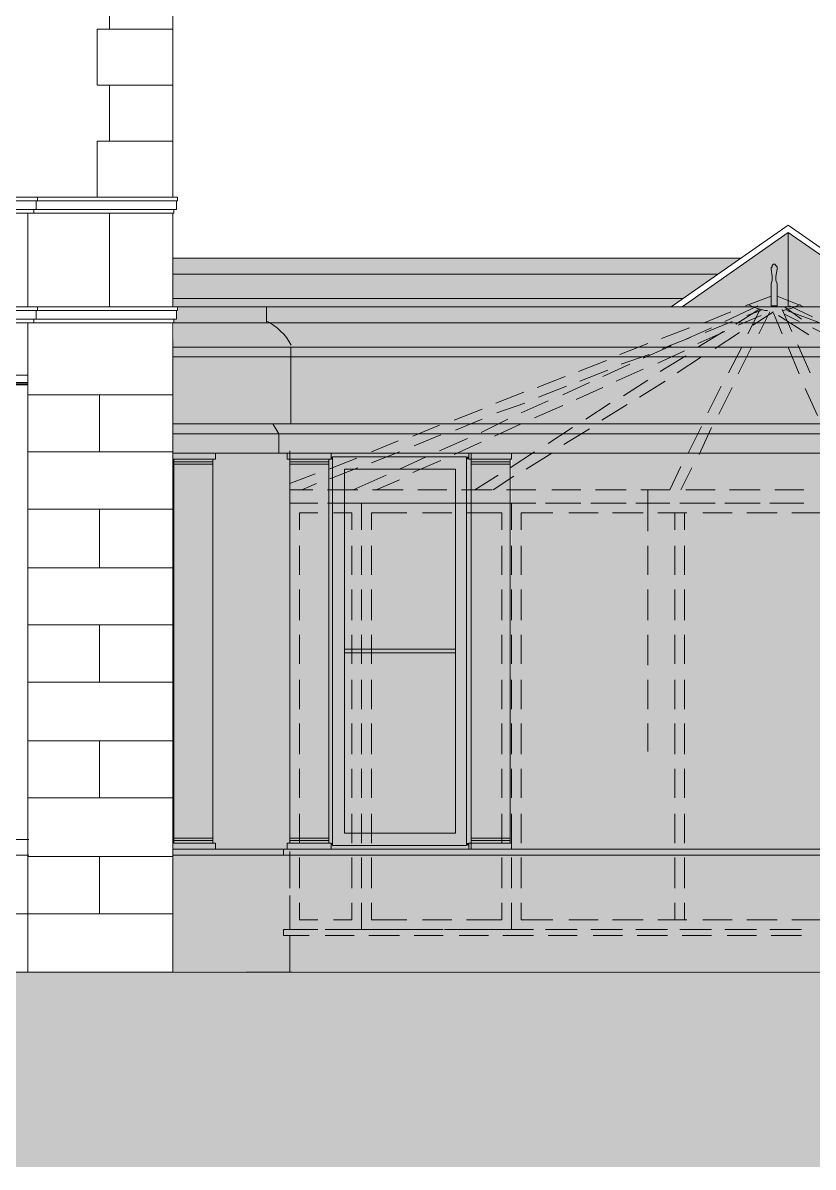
# Model space of a CAD drawing. Header units: millimetres. Extents: x -5841 to 140562, y 1006 to 102310.
# Drawn here: x 51541 to 55586, y 82132 to 87990 of the extents above; entities that cross this region are included whole.
import ezdxf

# ---------------------------------------------------------------- set-up
doc = ezdxf.new("R2010")
doc.units = ezdxf.units.MM
doc.header["$LTSCALE"] = 10
doc.layers.add('PDF17_0', color=7, linetype='Continuous')
doc.layers.add('PDF17_KD - WALL - LOADBEARING', color=252, linetype='Continuous', true_color=0x939598)

msp = doc.modelspace()

# ---------------------------------------------------------------- linework, layer by layer
at = {"layer": 'PDF17_0', "lineweight": 0}
for points in [[(52308.2, 89305.2), (52308.2, 87097.2)], [(52308.2, 88244.9), (51983.9, 88244.9), (51983.9, 87957.9)], [(51983.9, 87671), (51921.5, 87671), (51921.5, 87957.9), (52308.2, 87957.9)], [(52308.2, 87671), (51983.9, 87671), (51983.9, 87384.1)], [(51921.5, 87097.2), (51921.5, 87384.1), (52308.2, 87384.1)], [(51609.6, 87078.5), (51609.6, 87034.8)], [(51615.9, 87097.2), (51615.9, 87078.5)], [(52326.9, 87078.5), (52326.9, 87034.8)], [(52333.1, 87097.2), (52333.1, 87078.5)], [(51566, 87016.1), (51566, 86535.9)], [(51597.1, 87034.8), (51597.1, 87016.1)], [(51983.9, 87016.1), (51983.9, 86535.9)], [(52308.2, 87016.1), (52308.2, 86535.9)], [(52314.4, 87034.8), (52314.4, 87016.1)], [(54915.4, 86535.9), (55458, 86916.3), (56006.9, 86535.9)], [(55458, 86916.3), (55458, 86535.9)], [(52308.2, 86785.3), (55214.7, 86785.3)], [(52308.2, 86704.3), (55096.2, 86704.3)], [(52308.2, 86579.5), (54921.6, 86579.5)], [(51615.9, 86535.9), (51615.9, 86517.1)], [(58133.8, 86535.9), (52333.1, 86535.9)], [(39646.6, 86517.1), (39646.6, 86473.5), (52326.9, 86473.5), (52326.9, 86517.1)], [(39659.1, 86473.5), (39659.1, 86454.8), (52314.4, 86454.8), (52314.4, 86473.5)], [(51597.1, 86473.5), (51597.1, 86454.8)], [(51609.6, 86517.1), (51609.6, 86473.5)], [(51566, 86454.8), (51566, 83130.3)], [(52308.2, 86454.8), (52308.2, 83130.3)], [(58133.8, 86454.8), (52314.4, 86454.8)], [(58009, 86330), (52308.2, 86330)], [(52913.2, 85937.1), (52913.2, 86330)], [(58009, 86280.1), (52308.2, 86280.1)], [(48148, 86186.6), (51566, 86186.6)], [(51566, 86142.9), (51341.4, 86142.9)], [(51566, 86136.7), (51341.4, 86136.7)], [(51566, 86149.1), (51347.7, 86149.1)], [(52308.2, 86086.8), (51566, 86086.8)], [(51934, 86086.8), (51934, 85793.6)], [(58108.8, 85937.1), (52308.2, 85937.1)], [(58077.6, 85887.2), (52308.2, 85887.2)], [(52308.2, 85793.6), (51566, 85793.6)], [(58077.6, 85787.4), (52308.2, 85787.4)], [(53811.4, 85787.4), (53836.3, 85787.4), (53836.3, 83760.3)], [(54035.9, 83791.5), (54035.9, 85756.2)], [(52308.2, 85500.5), (51566, 85500.5)], [(52308.2, 85201.1), (51566, 85201.1)], [(52308.2, 84907.9), (51566, 84907.9)], [(52308.2, 84614.8), (51566, 84614.8)], [(52308.2, 84315.4), (51566, 84315.4)], [(52308.2, 84022.3), (51566, 84022.3)], [(51566, 83810.2), (48148, 83810.2)], [(51572.2, 83810.2), (48160.4, 83810.2)], [(51566, 83729.1), (48148, 83729.1)], [(51572.2, 83729.1), (48160.4, 83729.1)], [(52308.2, 83722.9), (51566, 83722.9)], [(52308.2, 83760.3), (59038.2, 83760.3)], [(52308.2, 83729.1), (59038.2, 83729.1)], [(52308.2, 83429.7), (39671.6, 83429.7)], [(52925.7, 83130.3), (37819.1, 83130.3), (59761.7, 83130.3)]]:
    msp.add_lwpolyline(points, dxfattribs=at)
for points in [[(40887.8, 87097.2), (39640.4, 87097.2), (52333.1, 87097.2), (39640.4, 87097.2)], [(39640.4, 87078.5), (39640.4, 87097.2), (39640.4, 87078.5), (52333.1, 87078.5)], [(39646.6, 87034.8), (39646.6, 87078.5), (39646.6, 87034.8), (52326.9, 87034.8)], [(39659.1, 87016.1), (39659.1, 87034.8), (39659.1, 87016.1), (52314.4, 87016.1)], [(52333.1, 86517.1), (39640.4, 86517.1), (39640.4, 86535.9), (52333.1, 86535.9)], [(52788.5, 86535.9), (52788.5, 86454.8)], [(52913.2, 86330), (52913.2, 85937.1)], [(52819.6, 85937.1), (52850.8, 85887.2), (52850.8, 85787.4), (52850.8, 85887.2)], [(52308.2, 85756.2), (52526.5, 85756.2), (52526.5, 85787.4), (52308.2, 85787.4)], [(52308.2, 85756.2), (52526.5, 85756.2), (52526.5, 85787.4), (52308.2, 85787.4)], [(52894.5, 85756.2), (53119, 85756.2), (53119, 85787.4), (52894.5, 85787.4)], [(52894.5, 85756.2), (53119, 85756.2), (53119, 85787.4), (52894.5, 85787.4)], [(53811.4, 83779), (53125.3, 83779), (53125.3, 85768.7), (53811.4, 85768.7)], [(53811.4, 83779), (53125.3, 83779), (53125.3, 85768.7), (53811.4, 85768.7)], [(53811.4, 83779), (53811.4, 85768.7)], [(53823.8, 85756.2), (54042.1, 85756.2), (54042.1, 85787.4), (53823.8, 85787.4)], [(53823.8, 85756.2), (54042.1, 85756.2), (54042.1, 85787.4), (53823.8, 85787.4)], [(52314.4, 85756.2), (52314.4, 83791.5)], [(52314.4, 85743.7), (52514, 85743.7), (52514, 85756.2), (52314.4, 85756.2)], [(52314.4, 85743.7), (52514, 85743.7), (52514, 85756.2), (52314.4, 85756.2)], [(52314.4, 85731.3), (52514, 85731.3), (52514, 85743.7), (52314.4, 85743.7)], [(52314.4, 85731.3), (52514, 85731.3), (52514, 85743.7), (52314.4, 85743.7)], [(52514, 85756.2), (52514, 83791.5)], [(52907, 85756.2), (52907, 83791.5)], [(52907, 85743.7), (53106.6, 85743.7), (53106.6, 85756.2), (52907, 85756.2)], [(52907, 85743.7), (53106.6, 85743.7), (53106.6, 85756.2), (52907, 85756.2)], [(52907, 85731.3), (53106.6, 85731.3), (53106.6, 85743.7), (52907, 85743.7)], [(52907, 85731.3), (53106.6, 85731.3), (53106.6, 85743.7), (52907, 85743.7)], [(53106.6, 85756.2), (53106.6, 83791.5)], [(53755.2, 83841.4), (53187.6, 83841.4), (53187.6, 85706.3), (53755.2, 85706.3)], [(53755.2, 83841.4), (53187.6, 83841.4), (53187.6, 85706.3), (53755.2, 85706.3)], [(53836.3, 85756.2), (53836.3, 83791.5)], [(53836.3, 85743.7), (54035.9, 85743.7), (54035.9, 85756.2), (53836.3, 85756.2)], [(53836.3, 85743.7), (54035.9, 85743.7), (54035.9, 85756.2), (53836.3, 85756.2)], [(53836.3, 85731.3), (54035.9, 85731.3), (54035.9, 85743.7), (53836.3, 85743.7)], [(53836.3, 85731.3), (54035.9, 85731.3), (54035.9, 85743.7), (53836.3, 85743.7)], [(51934, 85201.1), (51934, 85500.5)], [(51934, 84614.8), (51934, 84907.9)], [(53755.2, 84783.2), (53187.6, 84783.2)], [(53755.2, 84764.5), (53187.6, 84764.5)], [(51934, 84022.3), (51934, 84315.4)], [(52308.2, 83791.5), (52526.5, 83791.5), (52526.5, 83760.3), (52308.2, 83760.3)], [(52308.2, 83791.5), (52526.5, 83791.5), (52526.5, 83760.3), (52308.2, 83760.3)], [(52314.4, 83816.4), (52514, 83816.4), (52514, 83803.9), (52314.4, 83803.9)], [(52314.4, 83816.4), (52514, 83816.4), (52514, 83803.9), (52314.4, 83803.9)], [(52314.4, 83803.9), (52514, 83803.9), (52514, 83791.5), (52314.4, 83791.5)], [(52314.4, 83803.9), (52514, 83803.9), (52514, 83791.5), (52314.4, 83791.5)], [(52894.5, 83791.5), (53119, 83791.5), (53119, 83760.3), (52894.5, 83760.3)], [(52894.5, 83791.5), (53119, 83791.5), (53119, 83760.3), (52894.5, 83760.3)], [(52907, 83816.4), (53106.6, 83816.4), (53106.6, 83803.9), (52907, 83803.9)], [(52907, 83816.4), (53106.6, 83816.4), (53106.6, 83803.9), (52907, 83803.9)], [(52907, 83803.9), (53106.6, 83803.9), (53106.6, 83791.5), (52907, 83791.5)], [(52907, 83803.9), (53106.6, 83803.9), (53106.6, 83791.5), (52907, 83791.5)], [(53823.8, 83791.5), (54042.1, 83791.5), (54042.1, 83760.3), (53823.8, 83760.3)], [(53823.8, 83791.5), (54042.1, 83791.5), (54042.1, 83760.3), (53823.8, 83760.3)], [(53836.3, 83816.4), (54035.9, 83816.4), (54035.9, 83803.9), (53836.3, 83803.9)], [(53836.3, 83816.4), (54035.9, 83816.4), (54035.9, 83803.9), (53836.3, 83803.9)], [(53836.3, 83803.9), (54035.9, 83803.9), (54035.9, 83791.5), (53836.3, 83791.5)], [(53836.3, 83803.9), (54035.9, 83803.9), (54035.9, 83791.5), (53836.3, 83791.5)], [(51934, 83429.7), (51934, 83722.9)], [(52875.8, 83760.3), (52875.8, 83729.1)]]:
    msp.add_lwpolyline(points, close=True, dxfattribs=at)
at = {"layer": 'PDF17_0', "color": 252, "lineweight": 0, "true_color": 0x939598}
for points in [[(55401.9, 86654.4), (55395.6, 86673.1), (55395.6, 86691.8), (55401.9, 86729.2), (55401.9, 86735.4), (55401.9, 86741.7), (55395.6, 86747.9), (55389.4, 86754.2), (55383.1, 86754.2), (55376.9, 86747.9), (55376.9, 86741.7), (55370.7, 86735.4), (55370.7, 86729.2), (55376.9, 86691.8), (55376.9, 86673.1), (55370.7, 86654.4), (55370.7, 86542.1), (55401.9, 86542.1)], [(52514, 85600.3), (52514, 85531.7), (52514, 85388.2), (52514, 85531.7)], [(52907, 85425.6), (52907, 85581.6)], [(53106.6, 85388.2), (53106.6, 85531.7)], [(52907, 85201.1), (52907, 85350.8)], [(52514, 85163.7), (52514, 85313.4)], [(53106.6, 85163.7), (53106.6, 85313.4)], [(53275, 85313.4), (53275, 85163.7)], [(54042.1, 85163.7), (54042.1, 85313.4)], [(52907, 84970.3), (52907, 85120)], [(52514, 84932.9), (52514, 85088.8)], [(53106.6, 84932.9), (53106.6, 85088.8)], [(53275, 85088.8), (53275, 84932.9)], [(54042.1, 84932.9), (54042.1, 85088.8)], [(52907, 84739.5), (52907, 84895.5)], [(52514, 84702.1), (52514, 84858)], [(53106.6, 84702.1), (53106.6, 84858)], [(53275, 84858), (53275, 84708.3)], [(54042.1, 84708.3), (54042.1, 84858)], [(52907, 84515), (52907, 84664.7)], [(52514, 84477.6), (52514, 84627.3)], [(53106.6, 84477.6), (53106.6, 84627.3)], [(53275, 84627.3), (53275, 84477.6)], [(54042.1, 84477.6), (54042.1, 84627.3)], [(52907, 84284.2), (52907, 84433.9)], [(52514, 84259.3), (52514, 84402.7)], [(53106.6, 84259.3), (53106.6, 84402.7)], [(53275, 84402.7), (53275, 84246.8)], [(54042.1, 84246.8), (54042.1, 84402.7)], [(52907, 84053.4), (52907, 84209.4)], [(53275, 84171.9), (53275, 84022.3)], [(54042.1, 84022.3), (54042.1, 84171.9)], [(52907, 83828.9), (52907, 83978.6)], [(53275, 83941.2), (53275, 83791.5)], [(54042.1, 83791.5), (54042.1, 83941.2)], [(52907, 83598.1), (52907, 83747.8)], [(53275, 83716.6), (53275, 83560.7)], [(54042.1, 83560.7), (54042.1, 83716.6)], [(52907, 83367.3), (52907, 83523.3)], [(53006.8, 83348.6), (52875.8, 83348.6), (52875.8, 83317.4), (52875.8, 83348.6)], [(53237.5, 83348.6), (53087.8, 83348.6)], [(53468.3, 83348.6), (53312.4, 83348.6)], [(53692.9, 83348.6), (53543.2, 83348.6)], [(53923.6, 83348.6), (53773.9, 83348.6)], [(54154.4, 83348.6), (53998.5, 83348.6)], [(54378.9, 83348.6), (54229.3, 83348.6)], [(54609.7, 83348.6), (54460, 83348.6)], [(54840.5, 83348.6), (54684.6, 83348.6)], [(55065, 83348.6), (54915.4, 83348.6)], [(55295.8, 83348.6), (55146.1, 83348.6)], [(55526.6, 83348.6), (55370.7, 83348.6)], [(52907, 83149), (52907, 83292.5)]]:
    msp.add_lwpolyline(points, close=True, dxfattribs=at)
for points in [[(55370.7, 86592), (55239.7, 86542.1)], [(55401.9, 86592), (55539.1, 86535.9)], [(55133.7, 86461), (55302.1, 86542.1)], [(55189.8, 86448.5), (55308.3, 86523.4)], [(55252.2, 86548.3), (55295.8, 86529.6), (55339.5, 86517.1), (55352, 86517.1)], [(55314.5, 86523.4), (55252.2, 86398.6)], [(55426.8, 86517.1), (55433, 86517.1), (55476.7, 86529.6), (55520.4, 86548.3)], [(55476.7, 86411.1), (55426.8, 86523.4)], [(55439.3, 86535.9), (55526.6, 86473.5)], [(55464.2, 86542.1), (55582.7, 86486)], [(55164.8, 86510.9), (55027.6, 86454.8)], [(55202.3, 86442.3), (55320.8, 86492.2)], [(55320.8, 86517.1), (55245.9, 86492.2)], [(55277.1, 86442.3), (55383.1, 86510.9)], [(55364.4, 86510.9), (55308.3, 86398.6)], [(55426.8, 86398.6), (55383.1, 86504.7)], [(55408.1, 86492.2), (55564, 86392.4)], [(55439.3, 86498.4), (55514.1, 86461)], [(55451.8, 86517.1), (55620.2, 86454.8)], [(54952.8, 86429.8), (54809.3, 86373.7)], [(54927.8, 86367.5), (55065, 86429.8)], [(54996.4, 86330), (55127.4, 86411.1)], [(54996.4, 86348.7), (55133.7, 86411.1)], [(55171.1, 86461), (55033.9, 86404.9)], [(55083.8, 86323.8), (55208.5, 86404.9)], [(55582.7, 86429.8), (55720, 86361.2)], [(54740.7, 86348.7), (54597.3, 86292.6)], [(54959, 86379.9), (54815.6, 86323.8)], [(54746.9, 86292.6), (54603.5, 86242.7)], [(54715.8, 86273.9), (54859.2, 86336.3)], [(54790.6, 86248.9), (54927.8, 86311.3)], [(54803.1, 86205.3), (54934.1, 86286.4)], [(55221, 86330), (55152.4, 86199)], [(55270.9, 86330), (55202.3, 86192.8)], [(55514.1, 86192.8), (55458, 86330)], [(55570.3, 86199), (55507.9, 86342.5)], [(54528.6, 86261.4), (54385.2, 86205.3)], [(54509.9, 86180.3), (54647.1, 86242.7)], [(54890.4, 86199), (55015.1, 86280.1)], [(54316.6, 86180.3), (54173.1, 86124.2)], [(54534.9, 86211.5), (54391.4, 86155.4)], [(54578.5, 86155.4), (54715.8, 86217.8)], [(54322.8, 86130.4), (54179.4, 86074.3)], [(54304.1, 86086.8), (54441.3, 86149.1)], [(54372.7, 86061.8), (54509.9, 86124.2)], [(54616, 86080.5), (54740.7, 86161.6)], [(54697, 86074.3), (54828, 86155.4)], [(55114.9, 86130.4), (55046.3, 85993.2)], [(55171.1, 86124.2), (55102.5, 85987)], [(55607.7, 85980.7), (55545.3, 86118)], [(54104.5, 86099.3), (53961.1, 86043.1)], [(54092, 85993.2), (54229.3, 86055.6)], [(53892.4, 86011.9), (53749, 85955.8)], [(54110.7, 86043.1), (53967.3, 85993.2)], [(54160.6, 85968.3), (54304.1, 86030.6)], [(54422.6, 85962), (54547.4, 86043.1)], [(54503.7, 85955.8), (54634.7, 86036.9)], [(53892.4, 85962), (53755.2, 85905.9)], [(53886.2, 85893.4), (54023.4, 85962)], [(53954.8, 85874.7), (54092, 85937.1)], [(53674.1, 85930.8), (53536.9, 85874.7)], [(53680.4, 85880.9), (53543.2, 85824.8)], [(54229.3, 85837.3), (54354, 85918.4)], [(54310.3, 85831), (54441.3, 85912.1)], [(55015.1, 85924.6), (54946.5, 85787.4)], [(55065, 85918.4), (55002.7, 85781.2)], [(53462.1, 85849.8), (53324.9, 85793.6)], [(53674.1, 85799.9), (53817.6, 85862.2)], [(53749, 85781.2), (53886.2, 85843.5)], [(52907, 85799.9), (52907, 85656.4), (52907, 85799.9), (52907, 85643.9)], [(53250, 85762.4), (53106.6, 85706.3)], [(53468.3, 85793.6), (53324.9, 85737.5)], [(53468.3, 85706.3), (53605.5, 85768.7)], [(54035.9, 85712.5), (54160.6, 85793.6)], [(54117, 85706.3), (54248, 85787.4)], [(53256.2, 85712.5), (53112.8, 85656.4)], [(53536.9, 85687.6), (53680.4, 85750)], [(54909.1, 85718.8), (54853, 85600.3), (54703.3, 85600.3)], [(54965.2, 85712.5), (54909.1, 85600.3)], [(53037.9, 85681.4), (52907, 85631.5)], [(53231.3, 85600.3), (53399.7, 85675.1)], [(53349.8, 85600.3), (53468.3, 85650.2)], [(53855, 85600.3), (53973.5, 85675.1)], [(53948.6, 85600.3), (54054.6, 85668.9)], [(53025.5, 85600.3), (52907, 85600.3)], [(53044.2, 85631.5), (52969.3, 85600.3)], [(53256.2, 85600.3), (53100.3, 85600.3)], [(53487, 85600.3), (53331.1, 85600.3)], [(53711.6, 85600.3), (53561.9, 85600.3)], [(53942.3, 85600.3), (53786.4, 85600.3)], [(54166.9, 85600.3), (54017.2, 85600.3)], [(54397.7, 85600.3), (54248, 85600.3)], [(54628.4, 85600.3), (54472.5, 85600.3)], [(54740.7, 85531.7), (54740.7, 85600.3), (54740.7, 85531.7), (54740.7, 85388.2)], [(55083.8, 85600.3), (54934.1, 85600.3)], [(55314.5, 85600.3), (55158.6, 85600.3)], [(55539.1, 85600.3), (55389.4, 85600.3)], [(52907, 85569.1), (52907, 85413.2)], [(53025.5, 85531.7), (52907, 85531.7)], [(52907, 85394.4), (52907, 85531.7), (53050.4, 85531.7)], [(53256.2, 85531.7), (53100.3, 85531.7)], [(53131.5, 85531.7), (53275, 85531.7), (53275, 85394.4), (53275, 85531.7), (53393.5, 85531.7)], [(53487, 85531.7), (53331.1, 85531.7)], [(53468.3, 85531.7), (53624.2, 85531.7)], [(53711.6, 85531.7), (53561.9, 85531.7)], [(53699.1, 85531.7), (53848.8, 85531.7)], [(53942.3, 85531.7), (53786.4, 85531.7)], [(53923.6, 85531.7), (54042.1, 85531.7), (54042.1, 85394.4), (54042.1, 85531.7), (54141.9, 85531.7)], [(54166.9, 85531.7), (54017.2, 85531.7)], [(54216.8, 85531.7), (54372.7, 85531.7)], [(54397.7, 85531.7), (54248, 85531.7)], [(54447.6, 85531.7), (54597.3, 85531.7)], [(54628.4, 85531.7), (54472.5, 85531.7)], [(54678.3, 85531.7), (54828, 85531.7)], [(54853, 85531.7), (54703.3, 85531.7)], [(54902.9, 85531.7), (55058.8, 85531.7)], [(55083.8, 85531.7), (54934.1, 85531.7)], [(55133.7, 85531.7), (55283.3, 85531.7)], [(55314.5, 85531.7), (55158.6, 85531.7)], [(55364.4, 85531.7), (55514.1, 85531.7)], [(55539.1, 85531.7), (55389.4, 85531.7)], [(52956.9, 85394.4), (52956.9, 85481.8), (53050.4, 85481.8)], [(53131.5, 85481.8), (53225.1, 85481.8), (53225.1, 85394.4)], [(53324.9, 85394.4), (53324.9, 85481.8), (53505.7, 85481.8)], [(53586.8, 85481.8), (53736.5, 85481.8)], [(53811.4, 85481.8), (53992.2, 85481.8), (53992.2, 85394.4)], [(54092, 85394.4), (54092, 85481.8), (54254.2, 85481.8)], [(54335.3, 85481.8), (54485, 85481.8)], [(54559.8, 85481.8), (54715.8, 85481.8)], [(54790.6, 85481.8), (54940.3, 85481.8)], [(54877.9, 85394.4), (54877.9, 85481.8)], [(54927.8, 85394.4), (54927.8, 85481.8)], [(55021.4, 85481.8), (55171.1, 85481.8)], [(55245.9, 85481.8), (55401.9, 85481.8)], [(55476.7, 85481.8), (55626.4, 85481.8)], [(52907, 85338.3), (52907, 85182.4)], [(52907, 85163.7), (52907, 85313.4)], [(52956.9, 85163.7), (52956.9, 85313.4)], [(53225.1, 85313.4), (53225.1, 85163.7)], [(53324.9, 85163.7), (53324.9, 85313.4)], [(53992.2, 85313.4), (53992.2, 85163.7)], [(54092, 85163.7), (54092, 85313.4)], [(54740.7, 85313.4), (54740.7, 85163.7)], [(54877.9, 85163.7), (54877.9, 85313.4)], [(54927.8, 85163.7), (54927.8, 85313.4)], [(52907, 85107.5), (52907, 84957.8)], [(52907, 84932.9), (52907, 85088.8)], [(52956.9, 84932.9), (52956.9, 85088.8)], [(53225.1, 85088.8), (53225.1, 84932.9)], [(53324.9, 84932.9), (53324.9, 85088.8)], [(53992.2, 85088.8), (53992.2, 84932.9)], [(54092, 84932.9), (54092, 85088.8)], [(54740.7, 85088.8), (54740.7, 84932.9)], [(54877.9, 84932.9), (54877.9, 85088.8)], [(54927.8, 84932.9), (54927.8, 85088.8)], [(52907, 84883), (52907, 84727.1)], [(52907, 84708.3), (52907, 84858)], [(52956.9, 84708.3), (52956.9, 84858)], [(53225.1, 84858), (53225.1, 84708.3)], [(53324.9, 84708.3), (53324.9, 84858)], [(53992.2, 84858), (53992.2, 84708.3)], [(54092, 84708.3), (54092, 84858)], [(54740.7, 84858), (54740.7, 84702.1)], [(54877.9, 84708.3), (54877.9, 84858)], [(54927.8, 84708.3), (54927.8, 84858)], [(52907, 84652.2), (52907, 84502.5)], [(52907, 84477.6), (52907, 84627.3)], [(52956.9, 84477.6), (52956.9, 84627.3)], [(53225.1, 84627.3), (53225.1, 84477.6)], [(53324.9, 84477.6), (53324.9, 84627.3)], [(53992.2, 84627.3), (53992.2, 84477.6)], [(54092, 84477.6), (54092, 84627.3)], [(54740.7, 84627.3), (54740.7, 84477.6)], [(54877.9, 84477.6), (54877.9, 84627.3)], [(54927.8, 84477.6), (54927.8, 84627.3)], [(52907, 84421.4), (52907, 84271.7)], [(52907, 84246.8), (52907, 84402.7)], [(52956.9, 84246.8), (52956.9, 84402.7)], [(53225.1, 84402.7), (53225.1, 84246.8)], [(53324.9, 84246.8), (53324.9, 84402.7)], [(53992.2, 84402.7), (53992.2, 84246.8)], [(54092, 84246.8), (54092, 84402.7)], [(54740.7, 84402.7), (54740.7, 84259.3)], [(54877.9, 84246.8), (54877.9, 84402.7)], [(54927.8, 84246.8), (54927.8, 84402.7)], [(52907, 84196.9), (52907, 84041)], [(52907, 84022.3), (52907, 84171.9)], [(52956.9, 84022.3), (52956.9, 84171.9)], [(53225.1, 84171.9), (53225.1, 84022.3)], [(53324.9, 84022.3), (53324.9, 84171.9)], [(53992.2, 84171.9), (53992.2, 84022.3)], [(54092, 84022.3), (54092, 84171.9)], [(54877.9, 84022.3), (54877.9, 84171.9)], [(54927.8, 84022.3), (54927.8, 84171.9)], [(52907, 83966.1), (52907, 83816.4)], [(52907, 83791.5), (52907, 83941.2)], [(52956.9, 83791.5), (52956.9, 83941.2)], [(53225.1, 83941.2), (53225.1, 83791.5)], [(53324.9, 83791.5), (53324.9, 83941.2)], [(53992.2, 83941.2), (53992.2, 83791.5)], [(54092, 83791.5), (54092, 83941.2)], [(54877.9, 83791.5), (54877.9, 83941.2)], [(54927.8, 83791.5), (54927.8, 83941.2)], [(52907, 83735.3), (52907, 83585.6)], [(52907, 83560.7), (52907, 83716.6)], [(52956.9, 83560.7), (52956.9, 83716.6)], [(53225.1, 83716.6), (53225.1, 83560.7)], [(53324.9, 83560.7), (53324.9, 83716.6)], [(53992.2, 83716.6), (53992.2, 83560.7)], [(54092, 83560.7), (54092, 83716.6)], [(54877.9, 83560.7), (54877.9, 83716.6)], [(54927.8, 83560.7), (54927.8, 83716.6)], [(52907, 83510.8), (52907, 83348.6)], [(53050.4, 83348.6), (52907, 83348.6), (52907, 83485.9)], [(53050.4, 83398.5), (52956.9, 83398.5), (52956.9, 83485.9)], [(53393.5, 83348.6), (53275, 83348.6), (53275, 83485.9), (53275, 83348.6), (53131.5, 83348.6)], [(53225.1, 83485.9), (53225.1, 83398.5), (53131.5, 83398.5)], [(53505.7, 83398.5), (53324.9, 83398.5), (53324.9, 83485.9)], [(53992.2, 83485.9), (53992.2, 83398.5), (53811.4, 83398.5)], [(54141.9, 83348.6), (54042.1, 83348.6), (54042.1, 83485.9), (54042.1, 83348.6), (53923.6, 83348.6)], [(54254.2, 83398.5), (54092, 83398.5), (54092, 83485.9)], [(54877.9, 83398.5), (54877.9, 83485.9)], [(54927.8, 83398.5), (54927.8, 83485.9)], [(53736.5, 83398.5), (53586.8, 83398.5)], [(54485, 83398.5), (54335.3, 83398.5)], [(54715.8, 83398.5), (54559.8, 83398.5)], [(54940.3, 83398.5), (54790.6, 83398.5)], [(55171.1, 83398.5), (55021.4, 83398.5)], [(55401.9, 83398.5), (55245.9, 83398.5)], [(55626.4, 83398.5), (55476.7, 83398.5)], [(53006.8, 83317.4), (52875.8, 83317.4), (52907, 83317.4), (52907, 83130.3)], [(53087.8, 83317.4), (53237.5, 83317.4)], [(53312.4, 83317.4), (53468.3, 83317.4)], [(53624.2, 83348.6), (53468.3, 83348.6)], [(53543.2, 83317.4), (53692.9, 83317.4)], [(53848.8, 83348.6), (53699.1, 83348.6)], [(53773.9, 83317.4), (53923.6, 83317.4)], [(53998.5, 83317.4), (54154.4, 83317.4)], [(54372.7, 83348.6), (54216.8, 83348.6)], [(54229.3, 83317.4), (54378.9, 83317.4)], [(54597.3, 83348.6), (54447.6, 83348.6)], [(54460, 83317.4), (54609.7, 83317.4)], [(54828, 83348.6), (54678.3, 83348.6)], [(54684.6, 83317.4), (54840.5, 83317.4)], [(55058.8, 83348.6), (54902.9, 83348.6)], [(54915.4, 83317.4), (55065, 83317.4)], [(55283.3, 83348.6), (55133.7, 83348.6)], [(55146.1, 83317.4), (55295.8, 83317.4)], [(55514.1, 83348.6), (55364.4, 83348.6)], [(55370.7, 83317.4), (55526.6, 83317.4)]]:
    msp.add_lwpolyline(points, dxfattribs=at)
at = {"layer": 'PDF17_0', "lineweight": 0}
msp.add_lwpolyline([(52914.3, 86340.7, 0.157092), (52787, 86464.9, -0.157092)], format="xyb", close=True, dxfattribs=at)
at = {"layer": 'PDF17_0', "color": 7, "true_color": 0xededee, "transparency": 33554559}
for points in [[(55214.7, 86785.3), (52308.2, 86785.3), (55096.2, 86704.3)], [(52308.2, 86785.3), (55096.2, 86704.3), (52308.2, 86704.3)], [(55096.2, 86704.3), (52308.2, 86704.3), (54921.6, 86579.5)], [(52308.2, 86704.3), (54921.6, 86579.5), (52308.2, 86579.5)], [(54921.6, 86579.5), (52308.2, 86579.5), (54859.2, 86535.9)], [(52308.2, 86579.5), (54859.2, 86535.9), (52308.2, 86535.9)], [(58133.8, 86535.9), (52333.1, 86535.9), (58133.8, 86517.1)], [(52333.1, 86535.9), (58133.8, 86517.1), (52333.1, 86517.1)], [(58133.8, 86473.5), (52314.4, 86473.5), (58133.8, 86454.8)], [(52314.4, 86473.5), (58133.8, 86454.8), (52314.4, 86454.8)], [(52333.1, 86517.1), (58133.8, 86473.5), (52326.9, 86473.5)], [(58133.8, 86517.1), (52333.1, 86517.1), (58133.8, 86473.5)], [(58133.8, 86454.8), (52314.4, 86454.8), (58090.1, 86429.8)], [(52314.4, 86454.8), (58090.1, 86429.8), (52314.4, 86429.8)], [(58090.1, 86429.8), (52314.4, 86429.8), (58065.2, 86404.9)], [(52314.4, 86429.8), (58065.2, 86404.9), (52314.4, 86404.9)], [(58065.2, 86404.9), (52314.4, 86404.9), (58046.4, 86379.9)], [(52314.4, 86404.9), (58046.4, 86379.9), (52314.4, 86379.9)], [(52314.4, 86379.9), (58009, 86330), (52308.2, 86330)], [(58046.4, 86379.9), (52314.4, 86379.9), (58009, 86330)], [(58009, 86330), (52308.2, 86330), (58009, 85937.1)], [(52308.2, 86330), (58009, 85937.1), (52308.2, 85937.1)], [(58108.8, 85937.1), (52308.2, 85937.1), (58077.6, 85887.2)], [(52308.2, 85937.1), (58077.6, 85887.2), (52308.2, 85887.2)], [(58077.6, 85887.2), (52308.2, 85887.2), (58077.6, 85787.4)], [(52308.2, 85887.2), (58077.6, 85787.4), (52308.2, 85787.4)], [(52894.5, 85787.4), (52308.2, 85787.4), (52894.5, 85756.2)], [(52308.2, 85787.4), (52894.5, 85756.2), (52308.2, 85756.2)], [(56873.8, 85787.4), (54042.1, 85787.4), (56873.8, 85756.2)], [(54042.1, 85787.4), (56873.8, 85756.2), (54042.1, 85756.2)], [(52907, 85756.2), (52308.2, 85756.2), (52907, 83816.4)], [(52308.2, 85756.2), (52907, 83816.4), (52308.2, 83816.4)], [(54042.1, 85756.2), (56873.8, 83791.5), (54035.9, 83791.5)], [(56886.3, 85756.2), (54042.1, 85756.2), (56873.8, 83791.5)], [(52907, 83816.4), (52308.2, 83816.4), (52907, 83803.9)], [(52308.2, 83816.4), (52907, 83803.9), (52308.2, 83803.9)], [(52907, 83803.9), (52308.2, 83803.9), (52907, 83791.5)], [(52308.2, 83803.9), (52907, 83791.5), (52308.2, 83791.5)], [(52894.5, 83791.5), (52308.2, 83791.5), (52894.5, 83760.3)], [(52308.2, 83791.5), (52894.5, 83760.3), (52308.2, 83760.3)], [(56873.8, 83791.5), (54042.1, 83791.5), (56873.8, 83760.3)], [(54042.1, 83791.5), (56873.8, 83760.3), (54042.1, 83760.3)], [(59013.2, 83729.1), (52308.2, 83729.1), (59013.2, 83136.6)], [(52308.2, 83729.1), (59013.2, 83136.6), (52308.2, 83136.6)]]:
    msp.add_solid(points, dxfattribs=at)
at = {"layer": 'PDF17_0', "color": 253, "true_color": 0xc0ab87, "transparency": 33554559}
for points in [[(52526.5, 85787.4), (52308.2, 85787.4), (52526.5, 85756.2)], [(52308.2, 85787.4), (52526.5, 85756.2), (52308.2, 85756.2)], [(53119, 85787.4), (52894.5, 85787.4), (53119, 85756.2)], [(52894.5, 85787.4), (53119, 85756.2), (52894.5, 85756.2)], [(53823.8, 85787.4), (53119, 85787.4), (53823.8, 85768.7)], [(53119, 85787.4), (53823.8, 85768.7), (53119, 85768.7)], [(53125.3, 85768.7), (53119, 85768.7), (53125.3, 85756.2)], [(53119, 85768.7), (53125.3, 85756.2), (53119, 85756.2)], [(53811.4, 85768.7), (53125.3, 85768.7), (53811.4, 85706.3)], [(53125.3, 85768.7), (53811.4, 85706.3), (53125.3, 85706.3)], [(53823.8, 85768.7), (53811.4, 85768.7), (53823.8, 85756.2)], [(53811.4, 85768.7), (53823.8, 85756.2), (53811.4, 85756.2)], [(54042.1, 85787.4), (53823.8, 85787.4), (54042.1, 85756.2)], [(53823.8, 85787.4), (54042.1, 85756.2), (53823.8, 85756.2)], [(52514, 85756.2), (52314.4, 85756.2), (52514, 83791.5)], [(52314.4, 85756.2), (52514, 83791.5), (52314.4, 83791.5)], [(53106.6, 85756.2), (52907, 85756.2), (53106.6, 83791.5)], [(52907, 85756.2), (53106.6, 83791.5), (52907, 83791.5)], [(53125.3, 85756.2), (53106.6, 85756.2), (53125.3, 83791.5)], [(53106.6, 85756.2), (53125.3, 83791.5), (53106.6, 83791.5)], [(53187.6, 85706.3), (53125.3, 85706.3), (53187.6, 83841.4)], [(53125.3, 85706.3), (53187.6, 83841.4), (53125.3, 83841.4)], [(53811.4, 85706.3), (53755.2, 85706.3), (53811.4, 83841.4)], [(53755.2, 85706.3), (53811.4, 83841.4), (53755.2, 83841.4)], [(53836.3, 85756.2), (53811.4, 85756.2), (53836.3, 83791.5)], [(53811.4, 85756.2), (53836.3, 83791.5), (53811.4, 83791.5)], [(54035.9, 85756.2), (53836.3, 85756.2), (54035.9, 83791.5)], [(53836.3, 85756.2), (54035.9, 83791.5), (53836.3, 83791.5)], [(53755.2, 84783.2), (53187.6, 84783.2), (53755.2, 84764.5)], [(53187.6, 84783.2), (53755.2, 84764.5), (53187.6, 84764.5)], [(53811.4, 83841.4), (53125.3, 83841.4), (53811.4, 83779)], [(53125.3, 83841.4), (53811.4, 83779), (53125.3, 83779)], [(52526.5, 83791.5), (52308.2, 83791.5), (52526.5, 83760.3)], [(52308.2, 83791.5), (52526.5, 83760.3), (52308.2, 83760.3)], [(53119, 83791.5), (52894.5, 83791.5), (53119, 83760.3)], [(52894.5, 83791.5), (53119, 83760.3), (52894.5, 83760.3)], [(53125.3, 83791.5), (53119, 83791.5), (53125.3, 83779)], [(53119, 83791.5), (53125.3, 83779), (53119, 83779)], [(53823.8, 83779), (53119, 83779), (53823.8, 83760.3)], [(53119, 83779), (53823.8, 83760.3), (53119, 83760.3)], [(53823.8, 83791.5), (53811.4, 83791.5), (53823.8, 83779)], [(53811.4, 83791.5), (53823.8, 83779), (53811.4, 83779)], [(54042.1, 83791.5), (53823.8, 83791.5), (54042.1, 83760.3)], [(53823.8, 83791.5), (54042.1, 83760.3), (53823.8, 83760.3)], [(59038.2, 83760.3), (52308.2, 83760.3), (59038.2, 83729.1)], [(52308.2, 83760.3), (59038.2, 83729.1), (52308.2, 83729.1)]]:
    msp.add_solid(points, dxfattribs=at)
at = {"layer": 'PDF17_KD - WALL - LOADBEARING', "color": 7, "lineweight": 0}
msp.add_lwpolyline([(54859.2, 86535.9), (55458, 86953.8), (56056.8, 86535.9)], dxfattribs=at)
at = {"layer": 'PDF17_KD - WALL - LOADBEARING', "color": 141, "true_color": 0xafdcf8, "transparency": 33554559}
for points in [[(55458, 86916.3), (55458, 86535.9), (54915.4, 86535.9)], [(56006.9, 86535.9), (55458, 86916.3), (55458, 86535.9)], [(53755.2, 85706.3), (53187.6, 85706.3), (53755.2, 84783.2)], [(53187.6, 85706.3), (53755.2, 84783.2), (53187.6, 84783.2)], [(53755.2, 84764.5), (53187.6, 84764.5), (53755.2, 83841.4)], [(53187.6, 84764.5), (53755.2, 83841.4), (53187.6, 83841.4)]]:
    msp.add_solid(points, dxfattribs=at)
at = {"layer": 'PDF17_KD - WALL - LOADBEARING', "color": 7, "transparency": 33554559}
for points in [[(52788.5, 86535.9), (52570.2, 86535.9), (52788.5, 86454.8)], [(52570.2, 86535.9), (52788.5, 86454.8), (52570.2, 86454.8)], [(52788.5, 86454.8), (52570.2, 86454.8), (52825.9, 86436.1)], [(52570.2, 86454.8), (52825.9, 86436.1), (52570.2, 86436.1)], [(52825.9, 86436.1), (52570.2, 86436.1), (52838.4, 86423.6)], [(52570.2, 86436.1), (52838.4, 86423.6), (52570.2, 86423.6)], [(52838.4, 86423.6), (52570.2, 86423.6), (52863.3, 86404.9)], [(52570.2, 86423.6), (52863.3, 86404.9), (52570.2, 86404.9)], [(52863.3, 86404.9), (52570.2, 86404.9), (52888.3, 86373.7)], [(52570.2, 86404.9), (52888.3, 86373.7), (52570.2, 86373.7)], [(52888.3, 86373.7), (52570.2, 86373.7), (52894.5, 86361.2)], [(52570.2, 86373.7), (52894.5, 86361.2), (52570.2, 86361.2)], [(52894.5, 86361.2), (52570.2, 86361.2), (52919.4, 86330)], [(52570.2, 86361.2), (52919.4, 86330), (52570.2, 86330)], [(52919.4, 86330), (52570.2, 86330), (52919.4, 85937.1)], [(52570.2, 86330), (52919.4, 85937.1), (52570.2, 85937.1)], [(52819.6, 85937.1), (52570.2, 85937.1), (52850.8, 85887.2)], [(52570.2, 85937.1), (52850.8, 85887.2), (52570.2, 85887.2)], [(52850.8, 85887.2), (52570.2, 85887.2), (52850.8, 85787.4)], [(52570.2, 85887.2), (52850.8, 85787.4), (52570.2, 85787.4)], [(52907, 85787.4), (52570.2, 85787.4), (52907, 85756.2)], [(52570.2, 85787.4), (52907, 85756.2), (52570.2, 85756.2)], [(52919.4, 85756.2), (52570.2, 85756.2), (52919.4, 83791.5)], [(52570.2, 85756.2), (52919.4, 83791.5), (52657.5, 83791.5)], [(52907, 83791.5), (52657.5, 83791.5), (52907, 83760.3)], [(52657.5, 83791.5), (52907, 83760.3), (52657.5, 83760.3)], [(52919.4, 83729.1), (52657.5, 83729.1), (52919.4, 83130.3)], [(52657.5, 83729.1), (52919.4, 83130.3), (52682.4, 83130.3)]]:
    msp.add_solid(points, dxfattribs=at)
at = {"layer": 'PDF17_KD - WALL - LOADBEARING', "color": 9, "true_color": 0xafd9aa, "transparency": 33554559}
for points in [[(59755.4, 83130.3), (37819.1, 83130.3), (59755.4, 82132.4)], [(37819.1, 83130.3), (59755.4, 82132.4), (37819.1, 82132.4)]]:
    msp.add_solid(points, dxfattribs=at)

doc.saveas('drawing.dxf')
